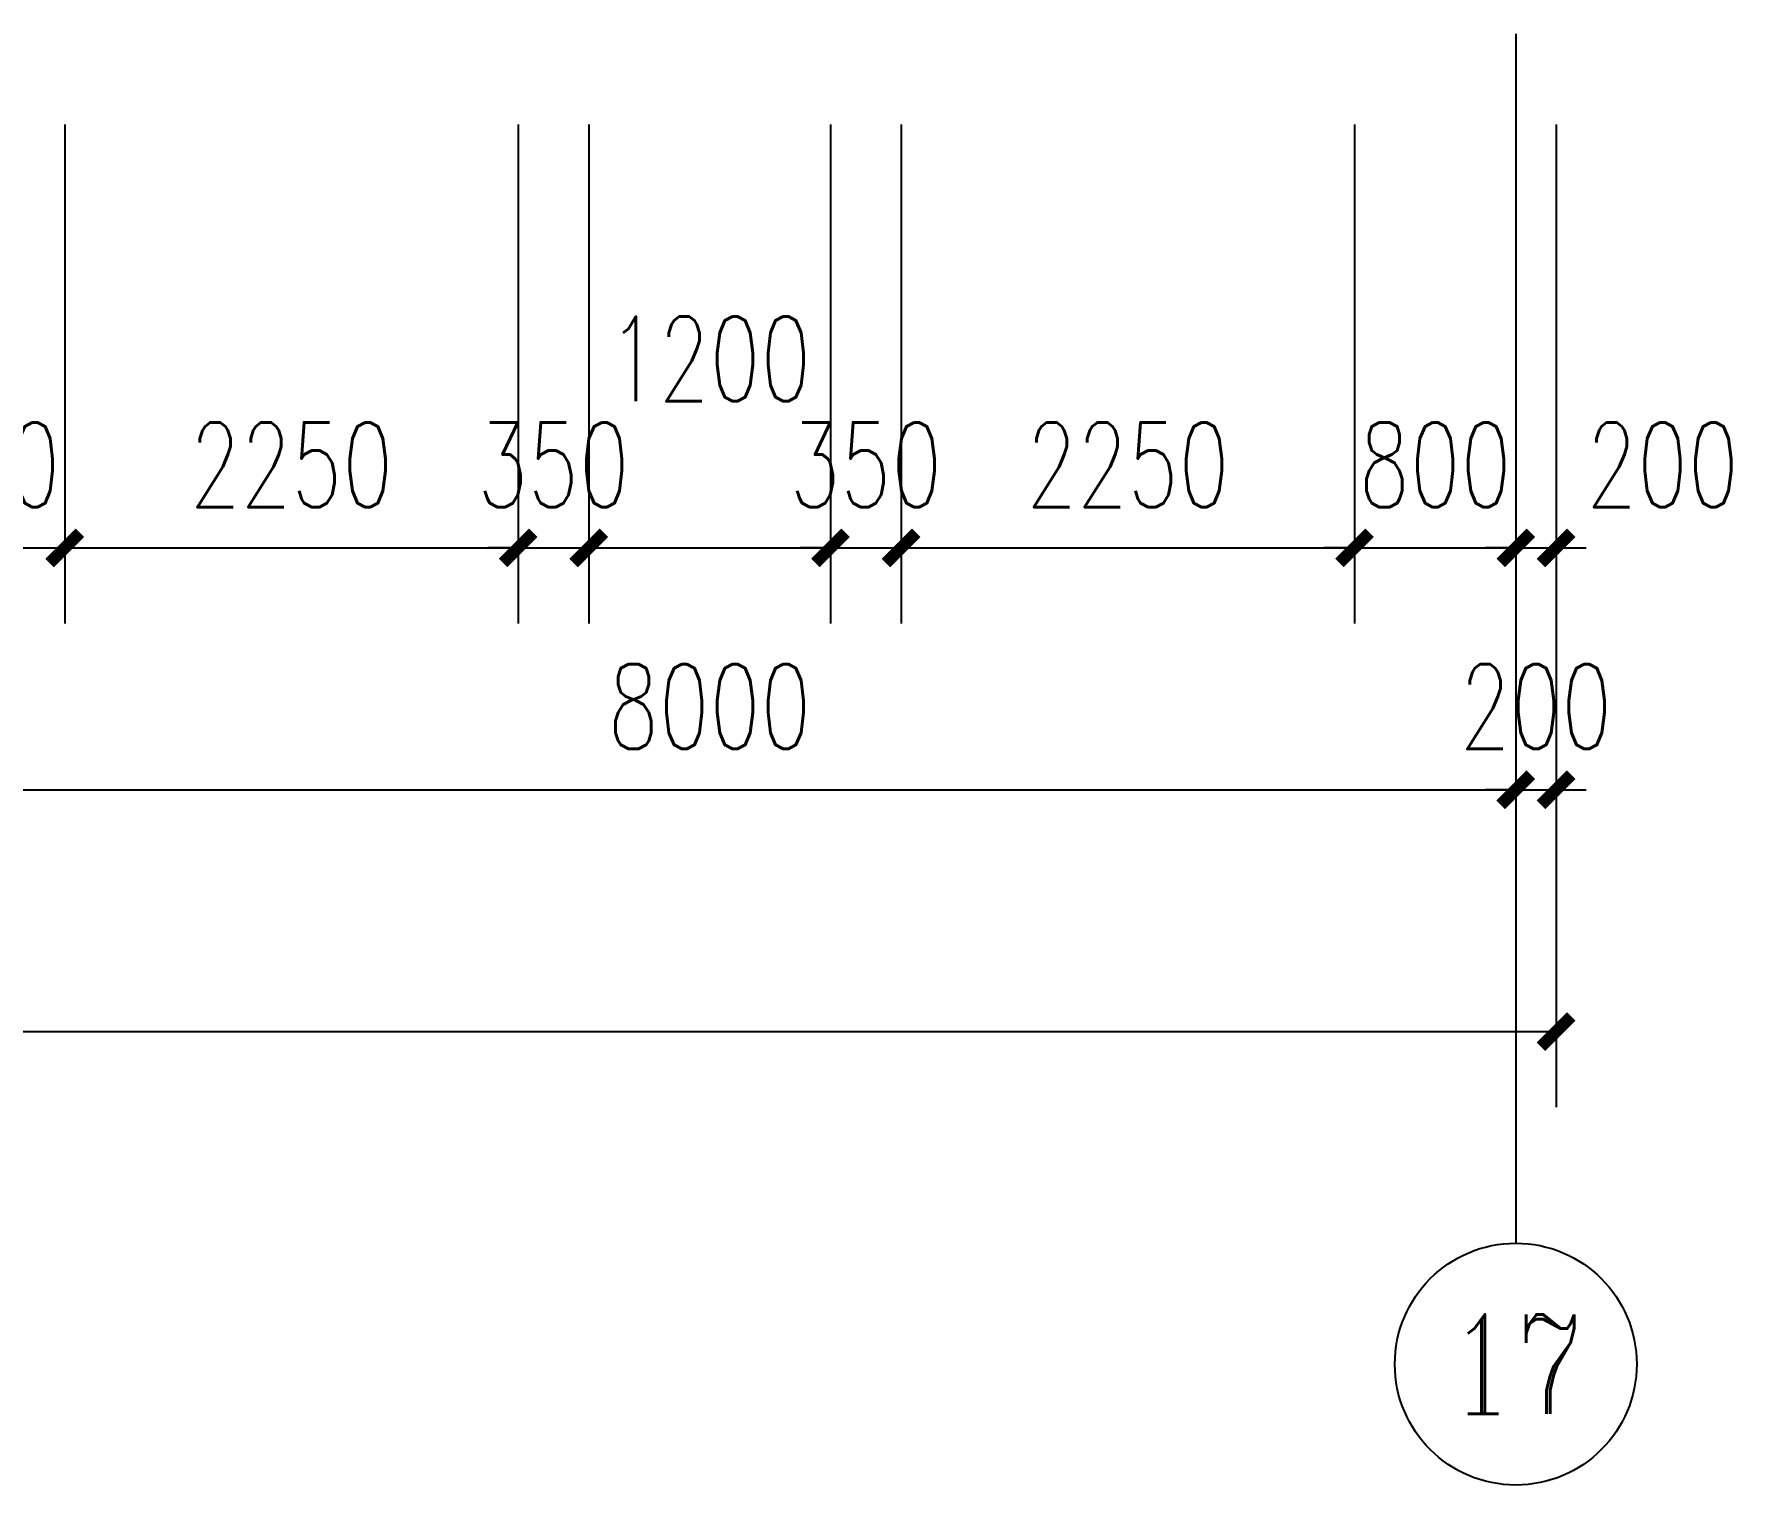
# Model space of a CAD drawing. Extents: x 0 to 2972856, y -1269770 to 0.
# Drawn here: x 2774503 to 2782924, y -1101156 to -1093956 of the extents above; entities that cross this region are included whole.
import ezdxf
from ezdxf.enums import TextEntityAlignment as Align

# ---------------------------------------------------------------- set-up
doc = ezdxf.new("R2010")
doc.units = 0
doc.header["$LTSCALE"] = 1000
doc.header["$PDSIZE"] = 50
doc.layers.add('1-建筑底图', color=8, linetype='Continuous')
doc.layers.add('AXIS_TEXT', color=7, linetype='Continuous')
doc.styles.add('_TCH_AXIS', font='COMPLEX', dxfattribs={"bigfont": 'GBCBIG'})
doc.styles.add('A_DIM_T3', font='SIMPLEX', dxfattribs={"width": 0.7, "bigfont": 'HZ'})
doc.styles.add('COMPLEX', font='COMPLEX')
doc.dimstyles.new('_TCH_ARCH&&150', dxfattribs={"dimtxt": 420, "dimasz": 150, "dimexe": 375, "dimexo": 450, "dimgap": 202.5, "dimtad": 1, "dimdec": 0, "dimzin": 0, "dimdsep": 46, "dimtxsty": 'A_DIM_T3', "dimblk": 'ARCHTICK', "dimcen": 0.09, "dimclrt": 7, "dimazin": 2, "dimtfac": 1, "dimtdec": 0, "dimtix": 1, "dimtmove": 2, "dimatfit": 3, "dimfxl": 150, "dimtolj": 1, "dimtzin": 0, "dimarcsym": 0})

# ---------------------------------------------------------------- blocks, each defined once
blk = doc.blocks.new('_ArchTick')
at = {"color": 0, "linetype": 'ByBlock', "const_width": 0.4}
blk.add_lwpolyline([(-0.5, -0.5), (0.5, 0.5)], dxfattribs=at)
blk = doc.blocks.new('*D240')
at = {"layer": '1-建筑底图', "color": 0, "lineweight": -2, "transparency": 16777216}
for p, q in [((-600, -4450), (-600, -9325)), ((106600, -4450), (106600, -9325)), ((-600, -8950), (106600, -8950))]:
    blk.add_line(p, q, dxfattribs=at)
at = {"layer": 'Defpoints', "color": 0, "transparency": 16777216}
for p in [(-600, -4000), (106600, -4000), (106600, -8950)]:
    blk.add_point(p, dxfattribs=at)
at = {"layer": '1-建筑底图', "color": 0, "lineweight": -2, "transparency": 16777216, "xscale": 150, "yscale": 150, "zscale": 150, "rotation": 180}
blk.add_blockref('_ArchTick', (-600, -8950), dxfattribs=at)
at = {"layer": '1-建筑底图', "color": 0, "lineweight": -2, "transparency": 16777216, "xscale": 150, "yscale": 150, "zscale": 150}
blk.add_blockref('_ArchTick', (106600, -8950), dxfattribs=at)
at = {"layer": '1-建筑底图', "color": 7, "transparency": 16777216, "insert": (53000, -8537.5), "char_height": 420, "attachment_point": 5, "style": 'A_DIM_T3'}
blk.add_mtext('\\A1;107200', dxfattribs=at)
blk = doc.blocks.new('*D257')
at = {"layer": '1-建筑底图', "color": 0, "lineweight": -2, "transparency": 16777216}
for p, q in [((98400, -4450), (98400, -8125)), ((106400, -4450), (106400, -8125)), ((98400, -7750), (106400, -7750))]:
    blk.add_line(p, q, dxfattribs=at)
at = {"layer": 'Defpoints', "color": 0, "transparency": 16777216}
for p in [(98400, -4000), (106400, -4000), (106400, -7750)]:
    blk.add_point(p, dxfattribs=at)
at = {"layer": '1-建筑底图', "color": 0, "lineweight": -2, "transparency": 16777216, "xscale": 150, "yscale": 150, "zscale": 150, "rotation": 180}
blk.add_blockref('_ArchTick', (98400, -7750), dxfattribs=at)
at = {"layer": '1-建筑底图', "color": 0, "lineweight": -2, "transparency": 16777216, "xscale": 150, "yscale": 150, "zscale": 150}
blk.add_blockref('_ArchTick', (106400, -7750), dxfattribs=at)
at = {"layer": '1-建筑底图', "color": 7, "transparency": 16777216, "insert": (102400, -7337.5), "char_height": 420, "attachment_point": 5, "style": 'A_DIM_T3'}
blk.add_mtext('\\A1;8000', dxfattribs=at)
blk = doc.blocks.new('*D258')
at = {"layer": '1-建筑底图', "color": 0, "lineweight": -2, "transparency": 16777216}
for p, q in [((106400, -4450), (106400, -8125)), ((106600, -4450), (106600, -8125)), ((106400, -7750), (106250, -7750)), ((106400, -7750), (106600, -7750)), ((106600, -7750), (106750, -7750))]:
    blk.add_line(p, q, dxfattribs=at)
at = {"layer": 'Defpoints', "color": 0, "transparency": 16777216}
for p in [(106400, -4000), (106600, -4000), (106600, -7750)]:
    blk.add_point(p, dxfattribs=at)
at = {"layer": '1-建筑底图', "color": 0, "lineweight": -2, "transparency": 16777216, "xscale": 150, "yscale": 150, "zscale": 150}
blk.add_blockref('_ArchTick', (106400, -7750), dxfattribs=at)
at = {"layer": '1-建筑底图', "color": 0, "lineweight": -2, "transparency": 16777216, "xscale": 150, "yscale": 150, "zscale": 150, "rotation": 180}
blk.add_blockref('_ArchTick', (106600, -7750), dxfattribs=at)
at = {"layer": '1-建筑底图', "color": 7, "transparency": 16777216, "insert": (106500, -7337.5), "char_height": 420, "attachment_point": 5, "style": 'A_DIM_T3'}
blk.add_mtext('\\A1;200', dxfattribs=at)
blk = doc.blocks.new('*D353')
at = {"layer": '1-建筑底图', "color": 0, "lineweight": -2, "transparency": 16777216}
for p, q in [((106400, -4450), (106400, -6925)), ((106600, -4450), (106600, -6925)), ((106400, -6550), (106250, -6550)), ((106400, -6550), (106600, -6550)), ((106600, -6550), (106750, -6550))]:
    blk.add_line(p, q, dxfattribs=at)
at = {"layer": 'Defpoints', "color": 0, "transparency": 16777216}
for p in [(106400, -4000), (106600, -4000), (106600, -6550)]:
    blk.add_point(p, dxfattribs=at)
at = {"layer": '1-建筑底图', "color": 0, "lineweight": -2, "transparency": 16777216, "xscale": 150, "yscale": 150, "zscale": 150}
blk.add_blockref('_ArchTick', (106400, -6550), dxfattribs=at)
at = {"layer": '1-建筑底图', "color": 0, "lineweight": -2, "transparency": 16777216, "xscale": 150, "yscale": 150, "zscale": 150, "rotation": 180}
blk.add_blockref('_ArchTick', (106600, -6550), dxfattribs=at)
at = {"layer": '1-建筑底图', "color": 7, "transparency": 16777216, "insert": (107128, -6137.5), "char_height": 420, "attachment_point": 5, "style": 'A_DIM_T3'}
blk.add_mtext('\\A1;200', dxfattribs=at)
blk = doc.blocks.new('*D354')
at = {"layer": '1-建筑底图', "color": 0, "lineweight": -2, "transparency": 16777216}
for p, q in [((105600, -4450), (105600, -6925)), ((106400, -4450), (106400, -6925)), ((105600, -6550), (105450, -6550)), ((105600, -6550), (106400, -6550)), ((106400, -6550), (106550, -6550))]:
    blk.add_line(p, q, dxfattribs=at)
at = {"layer": 'Defpoints', "color": 0, "transparency": 16777216}
for p in [(105600, -4000), (106400, -4000), (106400, -6550)]:
    blk.add_point(p, dxfattribs=at)
at = {"layer": '1-建筑底图', "color": 0, "lineweight": -2, "transparency": 16777216, "xscale": 150, "yscale": 150, "zscale": 150}
blk.add_blockref('_ArchTick', (105600, -6550), dxfattribs=at)
at = {"layer": '1-建筑底图', "color": 0, "lineweight": -2, "transparency": 16777216, "xscale": 150, "yscale": 150, "zscale": 150, "rotation": 180}
blk.add_blockref('_ArchTick', (106400, -6550), dxfattribs=at)
at = {"layer": '1-建筑底图', "color": 7, "transparency": 16777216, "insert": (106000, -6137.5), "char_height": 420, "attachment_point": 5, "style": 'A_DIM_T3'}
blk.add_mtext('\\A1;800', dxfattribs=at)
blk = doc.blocks.new('*D355')
at = {"layer": '1-建筑底图', "color": 0, "lineweight": -2, "transparency": 16777216}
for p, q in [((103350, -4450), (103350, -6925)), ((105600, -4450), (105600, -6925)), ((103350, -6550), (105600, -6550))]:
    blk.add_line(p, q, dxfattribs=at)
at = {"layer": 'Defpoints', "color": 0, "transparency": 16777216}
for p in [(103350, -4000), (105600, -4000), (105600, -6550)]:
    blk.add_point(p, dxfattribs=at)
at = {"layer": '1-建筑底图', "color": 0, "lineweight": -2, "transparency": 16777216, "xscale": 150, "yscale": 150, "zscale": 150, "rotation": 180}
blk.add_blockref('_ArchTick', (103350, -6550), dxfattribs=at)
at = {"layer": '1-建筑底图', "color": 0, "lineweight": -2, "transparency": 16777216, "xscale": 150, "yscale": 150, "zscale": 150}
blk.add_blockref('_ArchTick', (105600, -6550), dxfattribs=at)
at = {"layer": '1-建筑底图', "color": 7, "transparency": 16777216, "insert": (104475, -6137.5), "char_height": 420, "attachment_point": 5, "style": 'A_DIM_T3'}
blk.add_mtext('\\A1;2250', dxfattribs=at)
blk = doc.blocks.new('*D356')
at = {"layer": '1-建筑底图', "color": 0, "lineweight": -2, "transparency": 16777216}
for p, q in [((103000, -4450), (103000, -6925)), ((103350, -4450), (103350, -6925)), ((103000, -6550), (102850, -6550)), ((103000, -6550), (103350, -6550)), ((103350, -6550), (103500, -6550))]:
    blk.add_line(p, q, dxfattribs=at)
at = {"layer": 'Defpoints', "color": 0, "transparency": 16777216}
for p in [(103000, -4000), (103350, -4000), (103350, -6550)]:
    blk.add_point(p, dxfattribs=at)
at = {"layer": '1-建筑底图', "color": 0, "lineweight": -2, "transparency": 16777216, "xscale": 150, "yscale": 150, "zscale": 150}
blk.add_blockref('_ArchTick', (103000, -6550), dxfattribs=at)
at = {"layer": '1-建筑底图', "color": 0, "lineweight": -2, "transparency": 16777216, "xscale": 150, "yscale": 150, "zscale": 150, "rotation": 180}
blk.add_blockref('_ArchTick', (103350, -6550), dxfattribs=at)
at = {"layer": '1-建筑底图', "color": 7, "transparency": 16777216, "insert": (103175, -6137.5), "char_height": 420, "attachment_point": 5, "style": 'A_DIM_T3'}
blk.add_mtext('\\A1;350', dxfattribs=at)
blk = doc.blocks.new('*D357')
at = {"layer": '1-建筑底图', "color": 0, "lineweight": -2, "transparency": 16777216}
for p, q in [((101800, -4450), (101800, -6925)), ((103000, -4450), (103000, -6925)), ((101800, -6550), (103000, -6550))]:
    blk.add_line(p, q, dxfattribs=at)
at = {"layer": 'Defpoints', "color": 0, "transparency": 16777216}
for p in [(101800, -4000), (103000, -4000), (103000, -6550)]:
    blk.add_point(p, dxfattribs=at)
at = {"layer": '1-建筑底图', "color": 0, "lineweight": -2, "transparency": 16777216, "xscale": 150, "yscale": 150, "zscale": 150, "rotation": 180}
blk.add_blockref('_ArchTick', (101800, -6550), dxfattribs=at)
at = {"layer": '1-建筑底图', "color": 0, "lineweight": -2, "transparency": 16777216, "xscale": 150, "yscale": 150, "zscale": 150}
blk.add_blockref('_ArchTick', (103000, -6550), dxfattribs=at)
at = {"layer": '1-建筑底图', "color": 7, "transparency": 16777216, "insert": (102400, -5612.5), "char_height": 420, "attachment_point": 5, "style": 'A_DIM_T3'}
blk.add_mtext('\\A1;1200', dxfattribs=at)
blk = doc.blocks.new('*D358')
at = {"layer": '1-建筑底图', "color": 0, "lineweight": -2, "transparency": 16777216}
for p, q in [((101450, -4450), (101450, -6925)), ((101800, -4450), (101800, -6925)), ((101450, -6550), (101300, -6550)), ((101450, -6550), (101800, -6550)), ((101800, -6550), (101950, -6550))]:
    blk.add_line(p, q, dxfattribs=at)
at = {"layer": 'Defpoints', "color": 0, "transparency": 16777216}
for p in [(101450, -4000), (101800, -4000), (101800, -6550)]:
    blk.add_point(p, dxfattribs=at)
at = {"layer": '1-建筑底图', "color": 0, "lineweight": -2, "transparency": 16777216, "xscale": 150, "yscale": 150, "zscale": 150}
blk.add_blockref('_ArchTick', (101450, -6550), dxfattribs=at)
at = {"layer": '1-建筑底图', "color": 0, "lineweight": -2, "transparency": 16777216, "xscale": 150, "yscale": 150, "zscale": 150, "rotation": 180}
blk.add_blockref('_ArchTick', (101800, -6550), dxfattribs=at)
at = {"layer": '1-建筑底图', "color": 7, "transparency": 16777216, "insert": (101625, -6137.5), "char_height": 420, "attachment_point": 5, "style": 'A_DIM_T3'}
blk.add_mtext('\\A1;350', dxfattribs=at)
blk = doc.blocks.new('*D359')
at = {"layer": '1-建筑底图', "color": 0, "lineweight": -2, "transparency": 16777216}
for p, q in [((99200, -4450), (99200, -6925)), ((101450, -4450), (101450, -6925)), ((99200, -6550), (101450, -6550))]:
    blk.add_line(p, q, dxfattribs=at)
at = {"layer": 'Defpoints', "color": 0, "transparency": 16777216}
for p in [(99200, -4000), (101450, -4000), (101450, -6550)]:
    blk.add_point(p, dxfattribs=at)
at = {"layer": '1-建筑底图', "color": 0, "lineweight": -2, "transparency": 16777216, "xscale": 150, "yscale": 150, "zscale": 150, "rotation": 180}
blk.add_blockref('_ArchTick', (99200, -6550), dxfattribs=at)
at = {"layer": '1-建筑底图', "color": 0, "lineweight": -2, "transparency": 16777216, "xscale": 150, "yscale": 150, "zscale": 150}
blk.add_blockref('_ArchTick', (101450, -6550), dxfattribs=at)
at = {"layer": '1-建筑底图', "color": 7, "transparency": 16777216, "insert": (100325, -6137.5), "char_height": 420, "attachment_point": 5, "style": 'A_DIM_T3'}
blk.add_mtext('\\A1;2250', dxfattribs=at)
blk = doc.blocks.new('*D360')
at = {"layer": '1-建筑底图', "color": 0, "lineweight": -2, "transparency": 16777216}
for p, q in [((98400, -4450), (98400, -6925)), ((99200, -4450), (99200, -6925)), ((98400, -6550), (98250, -6550)), ((98400, -6550), (99200, -6550)), ((99200, -6550), (99350, -6550))]:
    blk.add_line(p, q, dxfattribs=at)
at = {"layer": 'Defpoints', "color": 0, "transparency": 16777216}
for p in [(98400, -4000), (99200, -4000), (99200, -6550)]:
    blk.add_point(p, dxfattribs=at)
at = {"layer": '1-建筑底图', "color": 0, "lineweight": -2, "transparency": 16777216, "xscale": 150, "yscale": 150, "zscale": 150}
blk.add_blockref('_ArchTick', (98400, -6550), dxfattribs=at)
at = {"layer": '1-建筑底图', "color": 0, "lineweight": -2, "transparency": 16777216, "xscale": 150, "yscale": 150, "zscale": 150, "rotation": 180}
blk.add_blockref('_ArchTick', (99200, -6550), dxfattribs=at)
at = {"layer": '1-建筑底图', "color": 7, "transparency": 16777216, "insert": (98800, -6137.5), "char_height": 420, "attachment_point": 5, "style": 'A_DIM_T3'}
blk.add_mtext('\\A1;800', dxfattribs=at)
blk = doc.blocks.new('*D855')
at = {"layer": '1-建筑底图', "color": 0, "lineweight": -2, "transparency": 16777216}
for p, q in [((-600, -4450), (-600, -9325)), ((106600, -4450), (106600, -9325)), ((-600, -8950), (106600, -8950))]:
    blk.add_line(p, q, dxfattribs=at)
at = {"layer": 'Defpoints', "color": 0, "transparency": 16777216}
for p in [(-600, -4000), (106600, -4000), (106600, -8950)]:
    blk.add_point(p, dxfattribs=at)
at = {"layer": '1-建筑底图', "color": 0, "lineweight": -2, "transparency": 16777216, "xscale": 150, "yscale": 150, "zscale": 150, "rotation": 180}
blk.add_blockref('_ArchTick', (-600, -8950), dxfattribs=at)
at = {"layer": '1-建筑底图', "color": 0, "lineweight": -2, "transparency": 16777216, "xscale": 150, "yscale": 150, "zscale": 150}
blk.add_blockref('_ArchTick', (106600, -8950), dxfattribs=at)
at = {"layer": '1-建筑底图', "color": 7, "transparency": 16777216, "insert": (53000, -8537.5), "char_height": 420, "attachment_point": 5, "style": 'A_DIM_T3'}
blk.add_mtext('\\A1;107200', dxfattribs=at)
blk = doc.blocks.new('*D872')
at = {"layer": '1-建筑底图', "color": 0, "lineweight": -2, "transparency": 16777216}
for p, q in [((98400, -4450), (98400, -8125)), ((106400, -4450), (106400, -8125)), ((98400, -7750), (106400, -7750))]:
    blk.add_line(p, q, dxfattribs=at)
at = {"layer": 'Defpoints', "color": 0, "transparency": 16777216}
for p in [(98400, -4000), (106400, -4000), (106400, -7750)]:
    blk.add_point(p, dxfattribs=at)
at = {"layer": '1-建筑底图', "color": 0, "lineweight": -2, "transparency": 16777216, "xscale": 150, "yscale": 150, "zscale": 150, "rotation": 180}
blk.add_blockref('_ArchTick', (98400, -7750), dxfattribs=at)
at = {"layer": '1-建筑底图', "color": 0, "lineweight": -2, "transparency": 16777216, "xscale": 150, "yscale": 150, "zscale": 150}
blk.add_blockref('_ArchTick', (106400, -7750), dxfattribs=at)
at = {"layer": '1-建筑底图', "color": 7, "transparency": 16777216, "insert": (102400, -7337.5), "char_height": 420, "attachment_point": 5, "style": 'A_DIM_T3'}
blk.add_mtext('\\A1;8000', dxfattribs=at)
blk = doc.blocks.new('*D873')
at = {"layer": '1-建筑底图', "color": 0, "lineweight": -2, "transparency": 16777216}
for p, q in [((106400, -4450), (106400, -8125)), ((106600, -4450), (106600, -8125)), ((106400, -7750), (106250, -7750)), ((106400, -7750), (106600, -7750)), ((106600, -7750), (106750, -7750))]:
    blk.add_line(p, q, dxfattribs=at)
at = {"layer": 'Defpoints', "color": 0, "transparency": 16777216}
for p in [(106400, -4000), (106600, -4000), (106600, -7750)]:
    blk.add_point(p, dxfattribs=at)
at = {"layer": '1-建筑底图', "color": 0, "lineweight": -2, "transparency": 16777216, "xscale": 150, "yscale": 150, "zscale": 150}
blk.add_blockref('_ArchTick', (106400, -7750), dxfattribs=at)
at = {"layer": '1-建筑底图', "color": 0, "lineweight": -2, "transparency": 16777216, "xscale": 150, "yscale": 150, "zscale": 150, "rotation": 180}
blk.add_blockref('_ArchTick', (106600, -7750), dxfattribs=at)
at = {"layer": '1-建筑底图', "color": 7, "transparency": 16777216, "insert": (106500, -7337.5), "char_height": 420, "attachment_point": 5, "style": 'A_DIM_T3'}
blk.add_mtext('\\A1;200', dxfattribs=at)
blk = doc.blocks.new('*D968')
at = {"layer": '1-建筑底图', "color": 0, "lineweight": -2, "transparency": 16777216}
for p, q in [((106400, -4450), (106400, -6925)), ((106600, -4450), (106600, -6925)), ((106400, -6550), (106250, -6550)), ((106400, -6550), (106600, -6550)), ((106600, -6550), (106750, -6550))]:
    blk.add_line(p, q, dxfattribs=at)
at = {"layer": 'Defpoints', "color": 0, "transparency": 16777216}
for p in [(106400, -4000), (106600, -4000), (106600, -6550)]:
    blk.add_point(p, dxfattribs=at)
at = {"layer": '1-建筑底图', "color": 0, "lineweight": -2, "transparency": 16777216, "xscale": 150, "yscale": 150, "zscale": 150}
blk.add_blockref('_ArchTick', (106400, -6550), dxfattribs=at)
at = {"layer": '1-建筑底图', "color": 0, "lineweight": -2, "transparency": 16777216, "xscale": 150, "yscale": 150, "zscale": 150, "rotation": 180}
blk.add_blockref('_ArchTick', (106600, -6550), dxfattribs=at)
at = {"layer": '1-建筑底图', "color": 7, "transparency": 16777216, "insert": (107128, -6137.5), "char_height": 420, "attachment_point": 5, "style": 'A_DIM_T3'}
blk.add_mtext('\\A1;200', dxfattribs=at)
blk = doc.blocks.new('*D969')
at = {"layer": '1-建筑底图', "color": 0, "lineweight": -2, "transparency": 16777216}
for p, q in [((105600, -4450), (105600, -6925)), ((106400, -4450), (106400, -6925)), ((105600, -6550), (105450, -6550)), ((105600, -6550), (106400, -6550)), ((106400, -6550), (106550, -6550))]:
    blk.add_line(p, q, dxfattribs=at)
at = {"layer": 'Defpoints', "color": 0, "transparency": 16777216}
for p in [(105600, -4000), (106400, -4000), (106400, -6550)]:
    blk.add_point(p, dxfattribs=at)
at = {"layer": '1-建筑底图', "color": 0, "lineweight": -2, "transparency": 16777216, "xscale": 150, "yscale": 150, "zscale": 150}
blk.add_blockref('_ArchTick', (105600, -6550), dxfattribs=at)
at = {"layer": '1-建筑底图', "color": 0, "lineweight": -2, "transparency": 16777216, "xscale": 150, "yscale": 150, "zscale": 150, "rotation": 180}
blk.add_blockref('_ArchTick', (106400, -6550), dxfattribs=at)
at = {"layer": '1-建筑底图', "color": 7, "transparency": 16777216, "insert": (106000, -6137.5), "char_height": 420, "attachment_point": 5, "style": 'A_DIM_T3'}
blk.add_mtext('\\A1;800', dxfattribs=at)
blk = doc.blocks.new('*D970')
at = {"layer": '1-建筑底图', "color": 0, "lineweight": -2, "transparency": 16777216}
for p, q in [((103350, -4450), (103350, -6925)), ((105600, -4450), (105600, -6925)), ((103350, -6550), (105600, -6550))]:
    blk.add_line(p, q, dxfattribs=at)
at = {"layer": 'Defpoints', "color": 0, "transparency": 16777216}
for p in [(103350, -4000), (105600, -4000), (105600, -6550)]:
    blk.add_point(p, dxfattribs=at)
at = {"layer": '1-建筑底图', "color": 0, "lineweight": -2, "transparency": 16777216, "xscale": 150, "yscale": 150, "zscale": 150, "rotation": 180}
blk.add_blockref('_ArchTick', (103350, -6550), dxfattribs=at)
at = {"layer": '1-建筑底图', "color": 0, "lineweight": -2, "transparency": 16777216, "xscale": 150, "yscale": 150, "zscale": 150}
blk.add_blockref('_ArchTick', (105600, -6550), dxfattribs=at)
at = {"layer": '1-建筑底图', "color": 7, "transparency": 16777216, "insert": (104475, -6137.5), "char_height": 420, "attachment_point": 5, "style": 'A_DIM_T3'}
blk.add_mtext('\\A1;2250', dxfattribs=at)
blk = doc.blocks.new('*D971')
at = {"layer": '1-建筑底图', "color": 0, "lineweight": -2, "transparency": 16777216}
for p, q in [((103000, -4450), (103000, -6925)), ((103350, -4450), (103350, -6925)), ((103000, -6550), (102850, -6550)), ((103000, -6550), (103350, -6550)), ((103350, -6550), (103500, -6550))]:
    blk.add_line(p, q, dxfattribs=at)
at = {"layer": 'Defpoints', "color": 0, "transparency": 16777216}
for p in [(103000, -4000), (103350, -4000), (103350, -6550)]:
    blk.add_point(p, dxfattribs=at)
at = {"layer": '1-建筑底图', "color": 0, "lineweight": -2, "transparency": 16777216, "xscale": 150, "yscale": 150, "zscale": 150}
blk.add_blockref('_ArchTick', (103000, -6550), dxfattribs=at)
at = {"layer": '1-建筑底图', "color": 0, "lineweight": -2, "transparency": 16777216, "xscale": 150, "yscale": 150, "zscale": 150, "rotation": 180}
blk.add_blockref('_ArchTick', (103350, -6550), dxfattribs=at)
at = {"layer": '1-建筑底图', "color": 7, "transparency": 16777216, "insert": (103175, -6137.5), "char_height": 420, "attachment_point": 5, "style": 'A_DIM_T3'}
blk.add_mtext('\\A1;350', dxfattribs=at)
blk = doc.blocks.new('*D972')
at = {"layer": '1-建筑底图', "color": 0, "lineweight": -2, "transparency": 16777216}
for p, q in [((101800, -4450), (101800, -6925)), ((103000, -4450), (103000, -6925)), ((101800, -6550), (103000, -6550))]:
    blk.add_line(p, q, dxfattribs=at)
at = {"layer": 'Defpoints', "color": 0, "transparency": 16777216}
for p in [(101800, -4000), (103000, -4000), (103000, -6550)]:
    blk.add_point(p, dxfattribs=at)
at = {"layer": '1-建筑底图', "color": 0, "lineweight": -2, "transparency": 16777216, "xscale": 150, "yscale": 150, "zscale": 150, "rotation": 180}
blk.add_blockref('_ArchTick', (101800, -6550), dxfattribs=at)
at = {"layer": '1-建筑底图', "color": 0, "lineweight": -2, "transparency": 16777216, "xscale": 150, "yscale": 150, "zscale": 150}
blk.add_blockref('_ArchTick', (103000, -6550), dxfattribs=at)
at = {"layer": '1-建筑底图', "color": 7, "transparency": 16777216, "insert": (102400, -5612.5), "char_height": 420, "attachment_point": 5, "style": 'A_DIM_T3'}
blk.add_mtext('\\A1;1200', dxfattribs=at)
blk = doc.blocks.new('*D973')
at = {"layer": '1-建筑底图', "color": 0, "lineweight": -2, "transparency": 16777216}
for p, q in [((101450, -4450), (101450, -6925)), ((101800, -4450), (101800, -6925)), ((101450, -6550), (101300, -6550)), ((101450, -6550), (101800, -6550)), ((101800, -6550), (101950, -6550))]:
    blk.add_line(p, q, dxfattribs=at)
at = {"layer": 'Defpoints', "color": 0, "transparency": 16777216}
for p in [(101450, -4000), (101800, -4000), (101800, -6550)]:
    blk.add_point(p, dxfattribs=at)
at = {"layer": '1-建筑底图', "color": 0, "lineweight": -2, "transparency": 16777216, "xscale": 150, "yscale": 150, "zscale": 150}
blk.add_blockref('_ArchTick', (101450, -6550), dxfattribs=at)
at = {"layer": '1-建筑底图', "color": 0, "lineweight": -2, "transparency": 16777216, "xscale": 150, "yscale": 150, "zscale": 150, "rotation": 180}
blk.add_blockref('_ArchTick', (101800, -6550), dxfattribs=at)
at = {"layer": '1-建筑底图', "color": 7, "transparency": 16777216, "insert": (101625, -6137.5), "char_height": 420, "attachment_point": 5, "style": 'A_DIM_T3'}
blk.add_mtext('\\A1;350', dxfattribs=at)
blk = doc.blocks.new('*D974')
at = {"layer": '1-建筑底图', "color": 0, "lineweight": -2, "transparency": 16777216}
for p, q in [((99200, -4450), (99200, -6925)), ((101450, -4450), (101450, -6925)), ((99200, -6550), (101450, -6550))]:
    blk.add_line(p, q, dxfattribs=at)
at = {"layer": 'Defpoints', "color": 0, "transparency": 16777216}
for p in [(99200, -4000), (101450, -4000), (101450, -6550)]:
    blk.add_point(p, dxfattribs=at)
at = {"layer": '1-建筑底图', "color": 0, "lineweight": -2, "transparency": 16777216, "xscale": 150, "yscale": 150, "zscale": 150, "rotation": 180}
blk.add_blockref('_ArchTick', (99200, -6550), dxfattribs=at)
at = {"layer": '1-建筑底图', "color": 0, "lineweight": -2, "transparency": 16777216, "xscale": 150, "yscale": 150, "zscale": 150}
blk.add_blockref('_ArchTick', (101450, -6550), dxfattribs=at)
at = {"layer": '1-建筑底图', "color": 7, "transparency": 16777216, "insert": (100325, -6137.5), "char_height": 420, "attachment_point": 5, "style": 'A_DIM_T3'}
blk.add_mtext('\\A1;2250', dxfattribs=at)
blk = doc.blocks.new('*D975')
at = {"layer": '1-建筑底图', "color": 0, "lineweight": -2, "transparency": 16777216}
for p, q in [((98400, -4450), (98400, -6925)), ((99200, -4450), (99200, -6925)), ((98400, -6550), (98250, -6550)), ((98400, -6550), (99200, -6550)), ((99200, -6550), (99350, -6550))]:
    blk.add_line(p, q, dxfattribs=at)
at = {"layer": 'Defpoints', "color": 0, "transparency": 16777216}
for p in [(98400, -4000), (99200, -4000), (99200, -6550)]:
    blk.add_point(p, dxfattribs=at)
at = {"layer": '1-建筑底图', "color": 0, "lineweight": -2, "transparency": 16777216, "xscale": 150, "yscale": 150, "zscale": 150}
blk.add_blockref('_ArchTick', (98400, -6550), dxfattribs=at)
at = {"layer": '1-建筑底图', "color": 0, "lineweight": -2, "transparency": 16777216, "xscale": 150, "yscale": 150, "zscale": 150, "rotation": 180}
blk.add_blockref('_ArchTick', (99200, -6550), dxfattribs=at)
at = {"layer": '1-建筑底图', "color": 7, "transparency": 16777216, "insert": (98800, -6137.5), "char_height": 420, "attachment_point": 5, "style": 'A_DIM_T3'}
blk.add_mtext('\\A1;800', dxfattribs=at)
blk = doc.blocks.new('_AXISO')
blk.add_circle((0, 0), 0.5)
at = {"layer": 'AXIS_TEXT', "style": 'COMPLEX', "width": 1.041667}
blk.add_attdef('A', text='', height=0.56, dxfattribs=at).set_placement((-0.25, -0.28), (0.25, -0.28), align=Align.FIT)
blk = doc.blocks.new('*D458')
at = {"layer": '1-建筑底图', "color": 0, "lineweight": -2, "transparency": 16777216}
for p, q in [((-600, -4450), (-600, -9325)), ((106600, -4450), (106600, -9325)), ((-600, -8950), (106600, -8950))]:
    blk.add_line(p, q, dxfattribs=at)
at = {"layer": 'Defpoints', "color": 0, "transparency": 16777216}
for p in [(-600, -4000), (106600, -4000), (106600, -8950)]:
    blk.add_point(p, dxfattribs=at)
at = {"layer": '1-建筑底图', "color": 0, "lineweight": -2, "transparency": 16777216, "xscale": 150, "yscale": 150, "zscale": 150, "rotation": 180}
blk.add_blockref('_ArchTick', (-600, -8950), dxfattribs=at)
at = {"layer": '1-建筑底图', "color": 0, "lineweight": -2, "transparency": 16777216, "xscale": 150, "yscale": 150, "zscale": 150}
blk.add_blockref('_ArchTick', (106600, -8950), dxfattribs=at)
at = {"layer": '1-建筑底图', "color": 7, "transparency": 16777216, "insert": (53000, -8537.5), "char_height": 420, "attachment_point": 5, "style": 'A_DIM_T3'}
blk.add_mtext('\\A1;107200', dxfattribs=at)
blk = doc.blocks.new('*D475')
at = {"layer": '1-建筑底图', "color": 0, "lineweight": -2, "transparency": 16777216}
for p, q in [((98400, -4450), (98400, -8125)), ((106400, -4450), (106400, -8125)), ((98400, -7750), (106400, -7750))]:
    blk.add_line(p, q, dxfattribs=at)
at = {"layer": 'Defpoints', "color": 0, "transparency": 16777216}
for p in [(98400, -4000), (106400, -4000), (106400, -7750)]:
    blk.add_point(p, dxfattribs=at)
at = {"layer": '1-建筑底图', "color": 0, "lineweight": -2, "transparency": 16777216, "xscale": 150, "yscale": 150, "zscale": 150, "rotation": 180}
blk.add_blockref('_ArchTick', (98400, -7750), dxfattribs=at)
at = {"layer": '1-建筑底图', "color": 0, "lineweight": -2, "transparency": 16777216, "xscale": 150, "yscale": 150, "zscale": 150}
blk.add_blockref('_ArchTick', (106400, -7750), dxfattribs=at)
at = {"layer": '1-建筑底图', "color": 7, "transparency": 16777216, "insert": (102400, -7337.5), "char_height": 420, "attachment_point": 5, "style": 'A_DIM_T3'}
blk.add_mtext('\\A1;8000', dxfattribs=at)
blk = doc.blocks.new('*D476')
at = {"layer": '1-建筑底图', "color": 0, "lineweight": -2, "transparency": 16777216}
for p, q in [((106400, -4450), (106400, -8125)), ((106600, -4450), (106600, -8125)), ((106400, -7750), (106250, -7750)), ((106400, -7750), (106600, -7750)), ((106600, -7750), (106750, -7750))]:
    blk.add_line(p, q, dxfattribs=at)
at = {"layer": 'Defpoints', "color": 0, "transparency": 16777216}
for p in [(106400, -4000), (106600, -4000), (106600, -7750)]:
    blk.add_point(p, dxfattribs=at)
at = {"layer": '1-建筑底图', "color": 0, "lineweight": -2, "transparency": 16777216, "xscale": 150, "yscale": 150, "zscale": 150}
blk.add_blockref('_ArchTick', (106400, -7750), dxfattribs=at)
at = {"layer": '1-建筑底图', "color": 0, "lineweight": -2, "transparency": 16777216, "xscale": 150, "yscale": 150, "zscale": 150, "rotation": 180}
blk.add_blockref('_ArchTick', (106600, -7750), dxfattribs=at)
at = {"layer": '1-建筑底图', "color": 7, "transparency": 16777216, "insert": (106500, -7337.5), "char_height": 420, "attachment_point": 5, "style": 'A_DIM_T3'}
blk.add_mtext('\\A1;200', dxfattribs=at)
blk = doc.blocks.new('*D571')
at = {"layer": '1-建筑底图', "color": 0, "lineweight": -2, "transparency": 16777216}
for p, q in [((106400, -4450), (106400, -6925)), ((106600, -4450), (106600, -6925)), ((106400, -6550), (106250, -6550)), ((106400, -6550), (106600, -6550)), ((106600, -6550), (106750, -6550))]:
    blk.add_line(p, q, dxfattribs=at)
at = {"layer": 'Defpoints', "color": 0, "transparency": 16777216}
for p in [(106400, -4000), (106600, -4000), (106600, -6550)]:
    blk.add_point(p, dxfattribs=at)
at = {"layer": '1-建筑底图', "color": 0, "lineweight": -2, "transparency": 16777216, "xscale": 150, "yscale": 150, "zscale": 150}
blk.add_blockref('_ArchTick', (106400, -6550), dxfattribs=at)
at = {"layer": '1-建筑底图', "color": 0, "lineweight": -2, "transparency": 16777216, "xscale": 150, "yscale": 150, "zscale": 150, "rotation": 180}
blk.add_blockref('_ArchTick', (106600, -6550), dxfattribs=at)
at = {"layer": '1-建筑底图', "color": 7, "transparency": 16777216, "insert": (107128, -6137.5), "char_height": 420, "attachment_point": 5, "style": 'A_DIM_T3'}
blk.add_mtext('\\A1;200', dxfattribs=at)
blk = doc.blocks.new('*D572')
at = {"layer": '1-建筑底图', "color": 0, "lineweight": -2, "transparency": 16777216}
for p, q in [((105600, -4450), (105600, -6925)), ((106400, -4450), (106400, -6925)), ((105600, -6550), (105450, -6550)), ((105600, -6550), (106400, -6550)), ((106400, -6550), (106550, -6550))]:
    blk.add_line(p, q, dxfattribs=at)
at = {"layer": 'Defpoints', "color": 0, "transparency": 16777216}
for p in [(105600, -4000), (106400, -4000), (106400, -6550)]:
    blk.add_point(p, dxfattribs=at)
at = {"layer": '1-建筑底图', "color": 0, "lineweight": -2, "transparency": 16777216, "xscale": 150, "yscale": 150, "zscale": 150}
blk.add_blockref('_ArchTick', (105600, -6550), dxfattribs=at)
at = {"layer": '1-建筑底图', "color": 0, "lineweight": -2, "transparency": 16777216, "xscale": 150, "yscale": 150, "zscale": 150, "rotation": 180}
blk.add_blockref('_ArchTick', (106400, -6550), dxfattribs=at)
at = {"layer": '1-建筑底图', "color": 7, "transparency": 16777216, "insert": (106000, -6137.5), "char_height": 420, "attachment_point": 5, "style": 'A_DIM_T3'}
blk.add_mtext('\\A1;800', dxfattribs=at)
blk = doc.blocks.new('*D573')
at = {"layer": '1-建筑底图', "color": 0, "lineweight": -2, "transparency": 16777216}
for p, q in [((103350, -4450), (103350, -6925)), ((105600, -4450), (105600, -6925)), ((103350, -6550), (105600, -6550))]:
    blk.add_line(p, q, dxfattribs=at)
at = {"layer": 'Defpoints', "color": 0, "transparency": 16777216}
for p in [(103350, -4000), (105600, -4000), (105600, -6550)]:
    blk.add_point(p, dxfattribs=at)
at = {"layer": '1-建筑底图', "color": 0, "lineweight": -2, "transparency": 16777216, "xscale": 150, "yscale": 150, "zscale": 150, "rotation": 180}
blk.add_blockref('_ArchTick', (103350, -6550), dxfattribs=at)
at = {"layer": '1-建筑底图', "color": 0, "lineweight": -2, "transparency": 16777216, "xscale": 150, "yscale": 150, "zscale": 150}
blk.add_blockref('_ArchTick', (105600, -6550), dxfattribs=at)
at = {"layer": '1-建筑底图', "color": 7, "transparency": 16777216, "insert": (104475, -6137.5), "char_height": 420, "attachment_point": 5, "style": 'A_DIM_T3'}
blk.add_mtext('\\A1;2250', dxfattribs=at)
blk = doc.blocks.new('*D574')
at = {"layer": '1-建筑底图', "color": 0, "lineweight": -2, "transparency": 16777216}
for p, q in [((103000, -4450), (103000, -6925)), ((103350, -4450), (103350, -6925)), ((103000, -6550), (102850, -6550)), ((103000, -6550), (103350, -6550)), ((103350, -6550), (103500, -6550))]:
    blk.add_line(p, q, dxfattribs=at)
at = {"layer": 'Defpoints', "color": 0, "transparency": 16777216}
for p in [(103000, -4000), (103350, -4000), (103350, -6550)]:
    blk.add_point(p, dxfattribs=at)
at = {"layer": '1-建筑底图', "color": 0, "lineweight": -2, "transparency": 16777216, "xscale": 150, "yscale": 150, "zscale": 150}
blk.add_blockref('_ArchTick', (103000, -6550), dxfattribs=at)
at = {"layer": '1-建筑底图', "color": 0, "lineweight": -2, "transparency": 16777216, "xscale": 150, "yscale": 150, "zscale": 150, "rotation": 180}
blk.add_blockref('_ArchTick', (103350, -6550), dxfattribs=at)
at = {"layer": '1-建筑底图', "color": 7, "transparency": 16777216, "insert": (103175, -6137.5), "char_height": 420, "attachment_point": 5, "style": 'A_DIM_T3'}
blk.add_mtext('\\A1;350', dxfattribs=at)
blk = doc.blocks.new('*D575')
at = {"layer": '1-建筑底图', "color": 0, "lineweight": -2, "transparency": 16777216}
for p, q in [((101800, -4450), (101800, -6925)), ((103000, -4450), (103000, -6925)), ((101800, -6550), (103000, -6550))]:
    blk.add_line(p, q, dxfattribs=at)
at = {"layer": 'Defpoints', "color": 0, "transparency": 16777216}
for p in [(101800, -4000), (103000, -4000), (103000, -6550)]:
    blk.add_point(p, dxfattribs=at)
at = {"layer": '1-建筑底图', "color": 0, "lineweight": -2, "transparency": 16777216, "xscale": 150, "yscale": 150, "zscale": 150, "rotation": 180}
blk.add_blockref('_ArchTick', (101800, -6550), dxfattribs=at)
at = {"layer": '1-建筑底图', "color": 0, "lineweight": -2, "transparency": 16777216, "xscale": 150, "yscale": 150, "zscale": 150}
blk.add_blockref('_ArchTick', (103000, -6550), dxfattribs=at)
at = {"layer": '1-建筑底图', "color": 7, "transparency": 16777216, "insert": (102400, -5612.5), "char_height": 420, "attachment_point": 5, "style": 'A_DIM_T3'}
blk.add_mtext('\\A1;1200', dxfattribs=at)
blk = doc.blocks.new('*D576')
at = {"layer": '1-建筑底图', "color": 0, "lineweight": -2, "transparency": 16777216}
for p, q in [((101450, -4450), (101450, -6925)), ((101800, -4450), (101800, -6925)), ((101450, -6550), (101300, -6550)), ((101450, -6550), (101800, -6550)), ((101800, -6550), (101950, -6550))]:
    blk.add_line(p, q, dxfattribs=at)
at = {"layer": 'Defpoints', "color": 0, "transparency": 16777216}
for p in [(101450, -4000), (101800, -4000), (101800, -6550)]:
    blk.add_point(p, dxfattribs=at)
at = {"layer": '1-建筑底图', "color": 0, "lineweight": -2, "transparency": 16777216, "xscale": 150, "yscale": 150, "zscale": 150}
blk.add_blockref('_ArchTick', (101450, -6550), dxfattribs=at)
at = {"layer": '1-建筑底图', "color": 0, "lineweight": -2, "transparency": 16777216, "xscale": 150, "yscale": 150, "zscale": 150, "rotation": 180}
blk.add_blockref('_ArchTick', (101800, -6550), dxfattribs=at)
at = {"layer": '1-建筑底图', "color": 7, "transparency": 16777216, "insert": (101625, -6137.5), "char_height": 420, "attachment_point": 5, "style": 'A_DIM_T3'}
blk.add_mtext('\\A1;350', dxfattribs=at)
blk = doc.blocks.new('*D577')
at = {"layer": '1-建筑底图', "color": 0, "lineweight": -2, "transparency": 16777216}
for p, q in [((99200, -4450), (99200, -6925)), ((101450, -4450), (101450, -6925)), ((99200, -6550), (101450, -6550))]:
    blk.add_line(p, q, dxfattribs=at)
at = {"layer": 'Defpoints', "color": 0, "transparency": 16777216}
for p in [(99200, -4000), (101450, -4000), (101450, -6550)]:
    blk.add_point(p, dxfattribs=at)
at = {"layer": '1-建筑底图', "color": 0, "lineweight": -2, "transparency": 16777216, "xscale": 150, "yscale": 150, "zscale": 150, "rotation": 180}
blk.add_blockref('_ArchTick', (99200, -6550), dxfattribs=at)
at = {"layer": '1-建筑底图', "color": 0, "lineweight": -2, "transparency": 16777216, "xscale": 150, "yscale": 150, "zscale": 150}
blk.add_blockref('_ArchTick', (101450, -6550), dxfattribs=at)
at = {"layer": '1-建筑底图', "color": 7, "transparency": 16777216, "insert": (100325, -6137.5), "char_height": 420, "attachment_point": 5, "style": 'A_DIM_T3'}
blk.add_mtext('\\A1;2250', dxfattribs=at)
blk = doc.blocks.new('*D578')
at = {"layer": '1-建筑底图', "color": 0, "lineweight": -2, "transparency": 16777216}
for p, q in [((98400, -4450), (98400, -6925)), ((99200, -4450), (99200, -6925)), ((98400, -6550), (98250, -6550)), ((98400, -6550), (99200, -6550)), ((99200, -6550), (99350, -6550))]:
    blk.add_line(p, q, dxfattribs=at)
at = {"layer": 'Defpoints', "color": 0, "transparency": 16777216}
for p in [(98400, -4000), (99200, -4000), (99200, -6550)]:
    blk.add_point(p, dxfattribs=at)
at = {"layer": '1-建筑底图', "color": 0, "lineweight": -2, "transparency": 16777216, "xscale": 150, "yscale": 150, "zscale": 150}
blk.add_blockref('_ArchTick', (98400, -6550), dxfattribs=at)
at = {"layer": '1-建筑底图', "color": 0, "lineweight": -2, "transparency": 16777216, "xscale": 150, "yscale": 150, "zscale": 150, "rotation": 180}
blk.add_blockref('_ArchTick', (99200, -6550), dxfattribs=at)
at = {"layer": '1-建筑底图', "color": 7, "transparency": 16777216, "insert": (98800, -6137.5), "char_height": 420, "attachment_point": 5, "style": 'A_DIM_T3'}
blk.add_mtext('\\A1;800', dxfattribs=at)
blk = doc.blocks.new('1-二层建筑底图')
at = {"layer": '1-建筑底图'}
blk.add_line((106400, -4000), (106400, -10000), dxfattribs=at)
ref = blk.add_blockref('_AXISO', (106400, -10600), dxfattribs=dict(at, xscale=1200, yscale=1200, zscale=1200))
ref.add_attrib('A', '17', dxfattribs={"layer": 'AXIS_TEXT', "height": 492.67, "style": '_TCH_AXIS'}).set_placement((106059.8, -10846.3), (106740.2, -10846.3), align=Align.FIT)
for p1, p2, distance, picture, middle in [((-600, -4000), (106600, -4000), -4950, '*D240', (53000, -8537.5)), ((-600, -4000), (106600, -4000), -4950, '*D855', (53000, -8537.5)), ((-600, -4000), (106600, -4000), -4950, '*D458', (53000, -8537.5)), ((98400, -4000), (99200, -4000), -2550, '*D360', (98800, -6137.5)), ((98400, -4000), (99200, -4000), -2550, '*D975', (98800, -6137.5)), ((98400, -4000), (99200, -4000), -2550, '*D578', (98800, -6137.5)), ((98400, -4000), (106400, -4000), -3750, '*D257', (102400, -7337.5)), ((98400, -4000), (106400, -4000), -3750, '*D872', (102400, -7337.5)), ((98400, -4000), (106400, -4000), -3750, '*D475', (102400, -7337.5)), ((99200, -4000), (101450, -4000), -2550, '*D359', (100325, -6137.5)), ((99200, -4000), (101450, -4000), -2550, '*D974', (100325, -6137.5)), ((99200, -4000), (101450, -4000), -2550, '*D577', (100325, -6137.5)), ((101450, -4000), (101800, -4000), -2550, '*D358', (101625, -6137.5)), ((101450, -4000), (101800, -4000), -2550, '*D973', (101625, -6137.5)), ((101450, -4000), (101800, -4000), -2550, '*D576', (101625, -6137.5)), ((103000, -4000), (103350, -4000), -2550, '*D356', (103175, -6137.5)), ((103000, -4000), (103350, -4000), -2550, '*D971', (103175, -6137.5)), ((103000, -4000), (103350, -4000), -2550, '*D574', (103175, -6137.5)), ((103350, -4000), (105600, -4000), -2550, '*D355', (104475, -6137.5)), ((103350, -4000), (105600, -4000), -2550, '*D970', (104475, -6137.5)), ((103350, -4000), (105600, -4000), -2550, '*D573', (104475, -6137.5)), ((105600, -4000), (106400, -4000), -2550, '*D354', (106000, -6137.5)), ((105600, -4000), (106400, -4000), -2550, '*D969', (106000, -6137.5)), ((105600, -4000), (106400, -4000), -2550, '*D572', (106000, -6137.5)), ((106400, -4000), (106600, -4000), -3750, '*D258', (106500, -7337.5)), ((106400, -4000), (106600, -4000), -3750, '*D873', (106500, -7337.5)), ((106400, -4000), (106600, -4000), -3750, '*D476', (106500, -7337.5))]:
    dim = blk.add_aligned_dim(p1=p1, p2=p2, distance=distance, dimstyle='_TCH_ARCH&&150', dxfattribs=at)
    dim.commit()
    dim.dimension.update_dxf_attribs({"geometry": picture, "text_midpoint": middle})
for base, p1, p2, picture, middle in [((103000, -6550), (101800, -4000), (103000, -4000), '*D357', (102400, -5612.5)), ((103000, -6550), (101800, -4000), (103000, -4000), '*D972', (102400, -5612.5)), ((103000, -6550), (101800, -4000), (103000, -4000), '*D575', (102400, -5612.5)), ((106600, -6550), (106400, -4000), (106600, -4000), '*D353', (107128, -6137.5)), ((106600, -6550), (106400, -4000), (106600, -4000), '*D968', (107128, -6137.5)), ((106600, -6550), (106400, -4000), (106600, -4000), '*D571', (107128, -6137.5))]:
    dim = blk.add_linear_dim(base=base, p1=p1, p2=p2, angle=0, dimstyle='_TCH_ARCH&&150', dxfattribs=at)
    dim.commit()
    dim.dimension.update_dxf_attribs({"geometry": picture, "text_midpoint": middle, "dimtype": 161})

msp = doc.modelspace()

# ---------------------------------------------------------------- block references
at = {"layer": '1-建筑底图', "linetype": 'ByBlock'}
msp.add_blockref('1-二层建筑底图', (2675455.9, -1089955.7), dxfattribs=at)
msp.add_blockref('1-二层建筑底图', (2675455.9, -1089955.7), dxfattribs=at)

doc.saveas('drawing.dxf')
